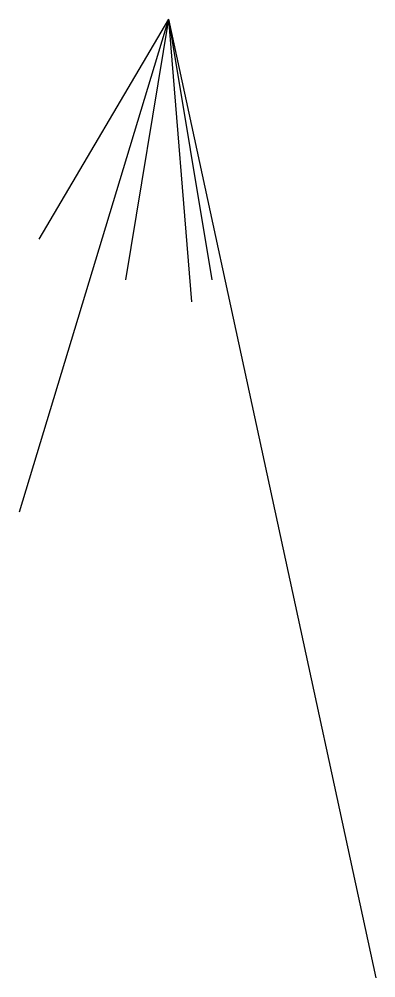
# Model space of a CAD drawing. Header units: inches. Extents: x -15.158 to -15.099, y 4.488 to 4.647.
import ezdxf

# ---------------------------------------------------------------- set-up
doc = ezdxf.new("R2010")
doc.units = ezdxf.units.IN
doc.header["$MEASUREMENT"] = 0

msp = doc.modelspace()

# ---------------------------------------------------------------- linework, layer by layer
at = {"color": 7, "linetype": 'Continuous', "lineweight": -3, "true_color": 0x000000}
for q in [(-15.15841, 4.5649), (-15.15517, 4.61015), (-15.14085, 4.60337), (-15.12653, 4.60337), (-15.09941, 4.48774), (-15.12991, 4.59975)]:
    msp.add_line((-15.13369, 4.64659), q, dxfattribs=at)

doc.saveas('drawing.dxf')
